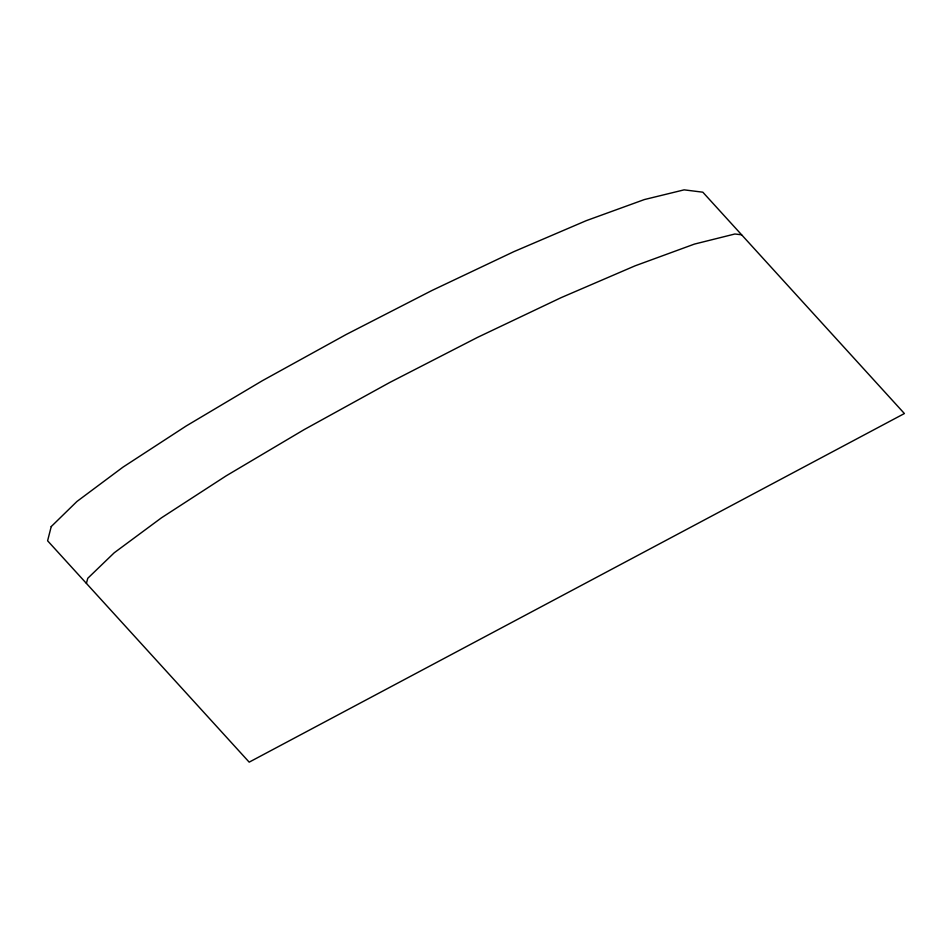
<?xml version="1.0" encoding="UTF-8"?>
<svg xmlns="http://www.w3.org/2000/svg" width="952" height="952" viewBox="0 0 952 952"><rect width="100%" height="100%" fill="white"/><g stroke="black" fill="none" stroke-linecap="round" stroke-linejoin="round"><path stroke-width="1.43" d="M86.394 583.386L87.774 578.28L114.228 552.779L161.423 517.84L226.171 475.845L304.057 429.673L389.761 382.466L477.44 337.425L561.133 297.643L635.127 265.81L694.389 244.105L734.873 234.002L741.608 234.787M51.229 526.575L47.6 540.784L249.186 762.147L904.4 413.537L702.814 192.185L684.119 189.853L644.373 199.563L586.289 220.65L513.818 251.673L431.899 290.515L346.112 334.533L262.312 380.74L186.211 425.972L122.975 467.146L76.945 501.466L51.229 526.575"/></g></svg>
